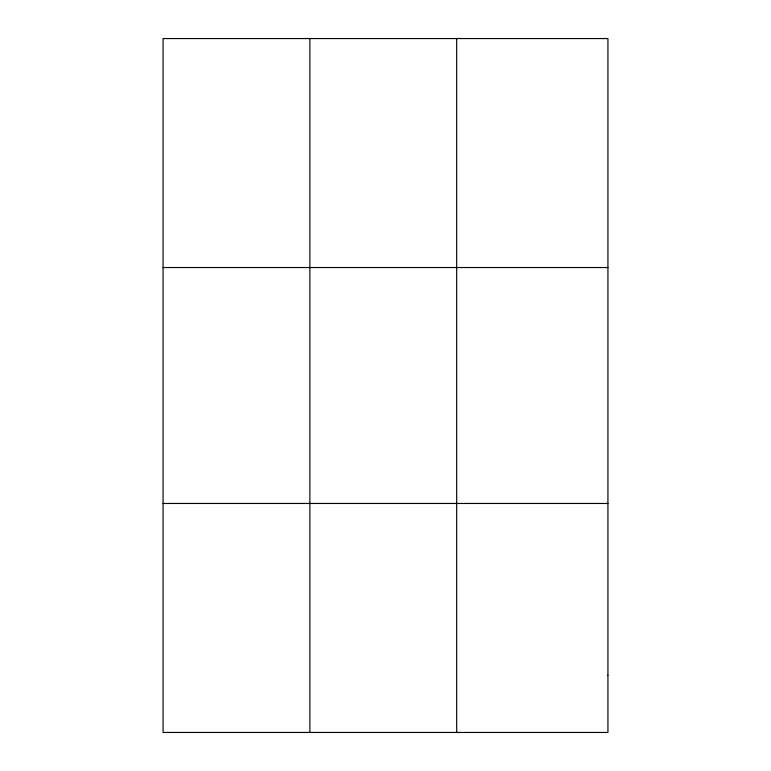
<?xml version="1.0" encoding="UTF-8"?>
<svg xmlns="http://www.w3.org/2000/svg" width="771" height="771" viewBox="0 0 771 771"><rect width="100%" height="100%" fill="white"/><g stroke="black" fill="none" stroke-linecap="round" stroke-linejoin="round"><path stroke-width="1.16" d="M309.875 38.55L309.875 732.45M456.683 38.55L456.683 732.45M163.066 267.537L607.933 267.537M163.066 503.463L607.933 503.463M607.933 675.203L607.933 732.45L163.066 732.45L163.066 38.55L607.933 38.55L607.933 675.203"/></g></svg>
